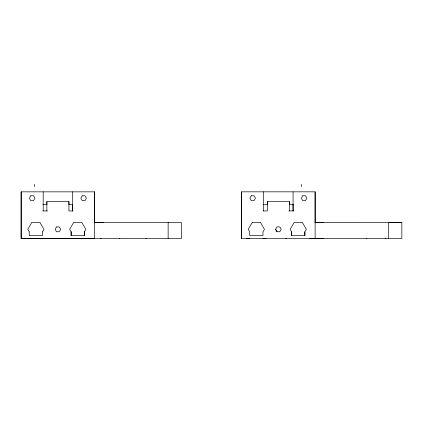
<?xml version="1.0" encoding="UTF-8"?>
<svg xmlns="http://www.w3.org/2000/svg" width="423" height="423" viewBox="0 0 423 423"><rect width="100%" height="100%" fill="white"/><g stroke="black" fill="none" stroke-linecap="round" stroke-linejoin="round"><path stroke-width="0.63" d="M21.15 191.846L21.15 238.588L94.646 238.588L94.646 191.846L21.15 191.846L21.15 238.588L181.367 238.577L181.367 222.408L94.646 222.403L103.466 222.408M34.379 186.628L34.379 184.407M43.199 210.95L43.199 191.852M46.874 210.95L46.874 201.644L68.923 201.644L68.923 204.589L72.878 204.589M71.138 235.648L71.138 231.889L71.138 235.648L84.367 235.648L84.367 231.889L84.367 235.648M72.597 191.852L72.597 210.945L72.597 204.584M168.137 238.572L168.137 222.403M388.621 238.556L388.621 222.387L401.85 222.392L401.85 238.561L241.633 238.572L241.633 191.831L315.124 191.836L315.124 238.556M263.682 210.929L263.682 191.836M293.361 204.573L289.401 204.573L289.401 201.628L267.357 201.628L267.357 210.929L263.286 210.94M291.621 235.632L291.621 231.873L290.152 229.329L294.197 222.329L302.281 222.329L306.321 229.329L304.851 231.873L304.851 235.632L291.621 235.632L291.621 231.873M293.076 191.836L293.076 210.929L293.076 204.568M301.53 186.628L301.53 184.407M304.851 235.632L304.851 231.873M42.474 231.894L43.944 229.345L39.905 222.345L31.82 222.345L27.775 229.345L29.245 231.894M84.367 231.889L85.837 229.345L81.798 222.345L73.713 222.345L69.668 229.345L71.138 231.889M275.585 229.329L276.98 226.908L279.777 226.908L281.173 229.329L279.777 231.751L276.98 231.751L275.585 229.329L276.98 231.746M42.913 204.589L46.874 204.589L46.874 201.644M263.397 204.573L267.357 204.573L267.357 201.628M42.802 210.955L47.397 210.955M72.989 210.955L68.923 210.945L68.923 201.644M288.877 210.94L293.472 210.94M401.85 222.392L315.124 222.387L323.944 222.392M42.474 238.593L45.51 238.588M65.412 238.588L66.252 238.588M89.253 238.583L94.646 238.577M101.065 238.577L100.378 238.572M119.466 238.572L119.778 238.577M146.258 238.577L145.94 238.572M262.958 238.572L265.988 238.572M285.895 238.572L286.736 238.572M309.736 238.567L323.944 238.561M366.503 238.556L366.741 238.556M385.512 238.561L385.829 238.561M246.699 238.572L249.729 238.572M26.215 238.588L29.245 238.593M315.124 191.831L315.124 222.873M289.401 201.628L289.401 210.929M241.633 191.831L241.633 238.572M94.646 191.846L94.646 222.889M42.474 231.889L42.474 235.648L29.25 235.648L29.25 231.889M30.779 195.801L29.383 198.223L30.779 200.639L33.57 200.639L34.966 198.223L33.57 195.801L30.779 195.801M56.502 226.924L55.106 229.345L56.502 231.767L59.294 231.762L60.69 229.345L59.294 226.924L56.502 226.929M82.226 195.801L80.825 198.223L82.226 200.639L85.018 200.639L86.414 198.218L85.018 195.801L82.226 195.801M251.262 195.786L249.866 198.207L251.262 200.624L254.054 200.624L255.45 198.207L254.054 195.786L251.262 195.786M252.304 222.329L248.259 229.329L249.729 231.878L249.729 235.632L262.958 235.632L262.958 231.873L264.428 229.329L260.388 222.329L252.304 222.329M302.704 195.786L301.308 198.207L302.704 200.624L305.501 200.624L306.897 198.202L305.501 195.786L302.704 195.786"/></g></svg>
